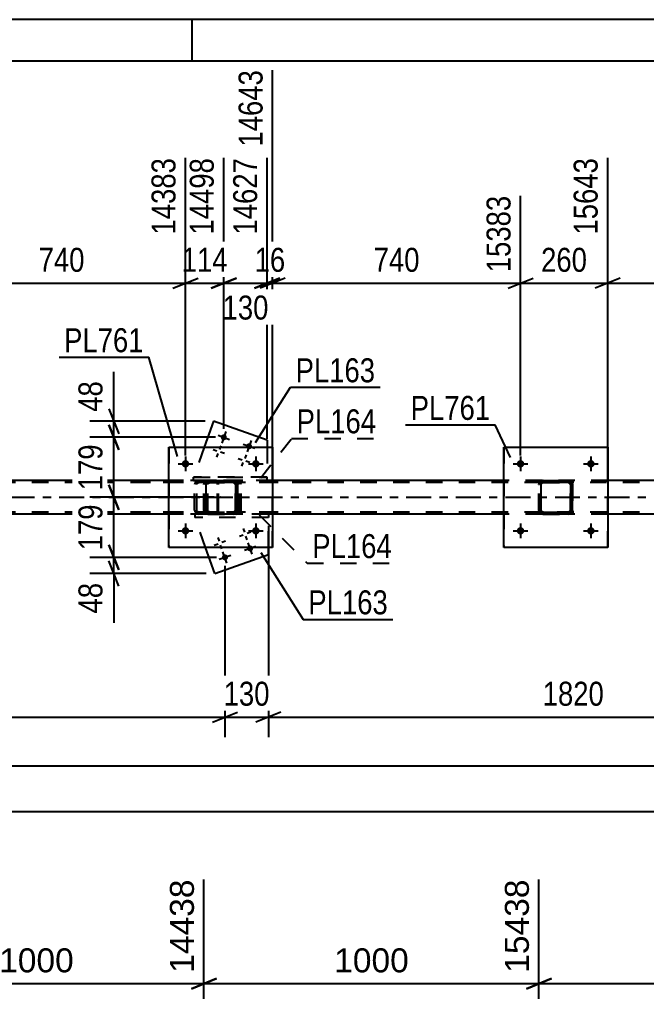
# Model space of a CAD drawing. Header units: millimetres. Extents: x -57 to 784, y -422 to 172.
# Drawn here: x 553.3 to 628.2, y 55.6 to 171.6 of the extents above; entities that cross this region are included whole.
import ezdxf

# ---------------------------------------------------------------- set-up
doc = ezdxf.new("R2010")
doc.units = ezdxf.units.MM
doc.linetypes.add('DXK_LINE_DOT2', pattern=[3.9198, 1.9599, -1.9599])
doc.linetypes.add('DXK_LINE_DOT3', pattern=[5.9187, 2.979, -0.9799, 0.9799, -0.9799])
doc.styles.add('Arial', font='ARIAL.TTF', dxfattribs={"height": 0.2})
doc.styles.add('Arial Narrow', font='ARIALN.TTF', dxfattribs={"height": 0.2})

# ---------------------------------------------------------------- blocks, each defined once
blk = doc.blocks.new('Unknown-122571766-1115')
at = {"color": 5, "linetype": 'Continuous'}
for p, q in [((783.89, 171.64), (-57.11, 171.64)), ((573.89, 166.64), (573.89, 171.64)), ((778.89, 166.64), (-52.11, 166.64))]:
    blk.add_line(p, q, dxfattribs=at)
blk = doc.blocks.new('Bolt-122571766-5459 - 5456')
at = {"linetype": 'Continuous'}
for points in [[(572.67, 118.59), (572.68, 118.68), (572.71, 118.77), (572.75, 118.85), (572.82, 118.91), (572.89, 118.97), (572.97, 119.01), (573.06, 119.03), (573.16, 119.03), (573.25, 119.01), (573.33, 118.97), (573.41, 118.91), (573.47, 118.85), (573.51, 118.77), (573.54, 118.68), (573.55, 118.59), (573.54, 118.5), (573.51, 118.41), (573.47, 118.33), (573.41, 118.26), (573.33, 118.21), (573.25, 118.17), (573.16, 118.15), (573.06, 118.15), (572.97, 118.17), (572.89, 118.21), (572.82, 118.26), (572.75, 118.33), (572.71, 118.41), (572.68, 118.5)], [(581.07, 118.59), (581.08, 118.68), (581.11, 118.77), (581.15, 118.85), (581.22, 118.91), (581.29, 118.97), (581.37, 119.01), (581.46, 119.03), (581.56, 119.03), (581.65, 119.01), (581.73, 118.97), (581.81, 118.91), (581.87, 118.85), (581.91, 118.77), (581.94, 118.68), (581.95, 118.59), (581.94, 118.5), (581.91, 118.41), (581.87, 118.33), (581.81, 118.26), (581.73, 118.21), (581.65, 118.17), (581.56, 118.15), (581.46, 118.15), (581.37, 118.17), (581.29, 118.21), (581.22, 118.26), (581.15, 118.33), (581.11, 118.41), (581.08, 118.5)]]:
    blk.add_hatch(color=1, dxfattribs=at).paths.add_polyline_path(points)
at = {"color": 1, "linetype": 'Continuous'}
for p, q in [((572.23, 118.59), (573.99, 118.59)), ((573.11, 119.47), (573.11, 117.71)), ((580.63, 118.59), (582.39, 118.59)), ((581.51, 119.47), (581.51, 117.71))]:
    blk.add_line(p, q, dxfattribs=at)
blk = doc.blocks.new('Bolt-122571766-5460 - 5456')
at = {"linetype": 'Continuous'}
for points in [[(572.67, 110.59), (572.68, 110.68), (572.71, 110.77), (572.75, 110.85), (572.82, 110.91), (572.89, 110.97), (572.97, 111.01), (573.06, 111.03), (573.16, 111.03), (573.25, 111.01), (573.33, 110.97), (573.41, 110.91), (573.47, 110.85), (573.51, 110.77), (573.54, 110.68), (573.55, 110.59), (573.54, 110.5), (573.51, 110.41), (573.47, 110.33), (573.41, 110.26), (573.33, 110.21), (573.25, 110.17), (573.16, 110.15), (573.06, 110.15), (572.97, 110.17), (572.89, 110.21), (572.82, 110.26), (572.75, 110.33), (572.71, 110.41), (572.68, 110.5)], [(581.07, 110.59), (581.08, 110.68), (581.11, 110.77), (581.15, 110.85), (581.22, 110.91), (581.29, 110.97), (581.37, 111.01), (581.46, 111.03), (581.56, 111.03), (581.65, 111.01), (581.73, 110.97), (581.81, 110.91), (581.87, 110.85), (581.91, 110.77), (581.94, 110.68), (581.95, 110.59), (581.94, 110.5), (581.91, 110.41), (581.87, 110.33), (581.81, 110.26), (581.73, 110.21), (581.65, 110.17), (581.56, 110.15), (581.46, 110.15), (581.37, 110.17), (581.29, 110.21), (581.22, 110.26), (581.15, 110.33), (581.11, 110.41), (581.08, 110.5)]]:
    blk.add_hatch(color=1, dxfattribs=at).paths.add_polyline_path(points)
at = {"color": 1, "linetype": 'Continuous'}
for p, q in [((573.11, 111.47), (573.11, 109.71)), ((581.51, 111.47), (581.51, 109.71)), ((572.23, 110.59), (573.99, 110.59)), ((580.63, 110.59), (582.39, 110.59))]:
    blk.add_line(p, q, dxfattribs=at)
blk = doc.blocks.new('Part-122571766-5461 - 5456')
at = {"color": 7, "linetype": 'DXK_LINE_DOT2'}
for p, q in [((575.31, 116.11), (575.34, 116.29)), ((575.35, 116.29), (575.31, 116.11)), ((575.31, 113.07), (575.31, 116.11)), ((575.31, 116.11), (575.31, 116.11)), ((575.31, 113.07), (575.31, 116.11)), ((575.55, 116.11), (575.57, 116.2)), ((575.56, 116.2), (575.55, 116.11)), ((575.55, 113.07), (575.55, 116.11)), ((575.55, 116.11), (575.55, 116.11)), ((575.55, 116.11), (575.55, 113.07)), ((575.62, 116.28), (575.56, 116.2)), ((575.57, 116.2), (575.62, 116.28)), ((575.6, 116.55), (575.79, 116.59)), ((575.79, 116.59), (575.61, 116.55)), ((575.62, 116.28), (575.7, 116.33)), ((575.69, 116.33), (575.62, 116.28)), ((575.79, 116.35), (575.69, 116.33)), ((575.7, 116.33), (575.79, 116.35)), ((575.79, 116.59), (578.83, 116.59)), ((575.79, 116.59), (575.79, 116.59)), ((575.79, 116.59), (578.83, 116.59)), ((575.79, 116.35), (578.83, 116.35)), ((575.79, 116.35), (575.79, 116.35)), ((578.83, 116.35), (575.79, 116.35)), ((578.83, 116.59), (578.83, 116.59)), ((578.83, 116.59), (579.01, 116.55)), ((579.01, 116.55), (578.83, 116.59)), ((578.83, 116.35), (578.83, 116.35)), ((578.83, 116.35), (578.92, 116.33)), ((578.92, 116.33), (578.83, 116.35)), ((578.92, 116.33), (578.92, 116.33)), ((578.92, 116.33), (579, 116.28)), ((579, 116.28), (578.92, 116.33)), ((579, 116.28), (579.05, 116.2)), ((579.05, 116.2), (579, 116.28)), ((579.05, 116.2), (579.07, 116.11)), ((579.07, 116.11), (579.05, 116.2)), ((579.07, 113.07), (579.07, 116.11)), ((579.07, 116.11), (579.07, 116.11)), ((579.07, 116.11), (579.07, 113.07)), ((579.27, 116.29), (579.31, 116.11)), ((579.31, 116.11), (579.27, 116.29)), ((579.31, 113.07), (579.31, 116.11)), ((579.31, 116.11), (579.31, 116.11)), ((579.31, 116.11), (579.31, 113.07)), ((575.31, 113.07), (575.31, 113.07)), ((575.34, 112.88), (575.31, 113.07)), ((575.31, 113.07), (575.35, 112.88)), ((575.55, 113.07), (575.55, 113.07)), ((575.57, 112.98), (575.55, 113.07)), ((575.55, 113.07), (575.56, 112.98)), ((575.56, 112.98), (575.62, 112.9)), ((575.62, 112.9), (575.57, 112.98)), ((575.6, 112.62), (575.61, 112.62)), ((575.79, 112.59), (575.6, 112.62)), ((575.61, 112.62), (575.79, 112.59)), ((575.7, 112.85), (575.62, 112.9)), ((575.62, 112.9), (575.69, 112.85)), ((575.69, 112.85), (575.79, 112.83)), ((575.79, 112.83), (575.7, 112.85)), ((575.79, 112.83), (578.83, 112.83)), ((575.79, 112.83), (575.79, 112.83)), ((575.79, 112.83), (578.83, 112.83)), ((575.79, 112.59), (578.83, 112.59)), ((575.79, 112.59), (575.79, 112.59)), ((575.79, 112.59), (578.83, 112.59)), ((578.92, 112.85), (578.83, 112.83)), ((578.83, 112.83), (578.92, 112.85)), ((578.83, 112.83), (578.83, 112.83)), ((579.01, 112.62), (578.83, 112.59)), ((578.83, 112.59), (579.01, 112.62)), ((578.83, 112.59), (578.83, 112.59)), ((579, 112.9), (578.92, 112.85)), ((578.92, 112.85), (579, 112.9)), ((579.05, 112.98), (579, 112.9)), ((579, 112.9), (579.05, 112.98)), ((579.07, 113.07), (579.05, 112.98)), ((579.05, 112.98), (579.07, 113.07)), ((579.07, 113.07), (579.07, 113.07)), ((579.31, 113.07), (579.27, 112.88)), ((579.27, 112.88), (579.31, 113.07)), ((579.31, 113.07), (579.31, 113.07))]:
    blk.add_line(p, q, dxfattribs=at)
at = {"color": 7, "linetype": 'DXK_LINE_DOT3'}
blk.add_line((577.31, 114.59), (577.3, 114.59), dxfattribs=at)
at = {"color": 7, "linetype": 'DXK_LINE_DOT2'}
for centre, start, end in [((575.79, 116.11), 112.5, 157.5), ((575.79, 116.11), 112.5, 157.5), ((578.83, 116.11), 22.5, 67.5), ((578.83, 116.11), 22.5, 67.5), ((575.79, 113.07), 202.5, 247.5), ((575.79, 113.07), 202.5, 247.5), ((578.83, 113.07), 292.5, 337.5), ((578.83, 113.07), 292.5, 337.5)]:
    blk.add_arc(centre, 0.48, start, end, dxfattribs=at)
blk = doc.blocks.new('Part-122571766-5536 - 5456')
at = {"color": 7, "linetype": 'DXK_LINE_DOT2'}
for p, q in [((576.78, 116.59), (567.37, 116.59)), ((576.78, 116.35), (567.37, 116.35)), ((574.22, 116.29), (574.19, 116.11)), ((574.19, 113.07), (574.19, 116.11)), ((574.44, 116.11), (574.46, 116.2)), ((574.44, 113.07), (574.44, 116.11)), ((574.46, 116.2), (574.51, 116.28)), ((574.69, 116.59), (574.5, 116.55)), ((574.51, 116.28), (574.59, 116.33)), ((574.59, 116.33), (574.69, 116.35)), ((575.5, 116.35), (575.5, 116.59)), ((576.88, 116.55), (576.78, 116.59)), ((576.78, 116.35), (576.83, 116.33)), ((576.83, 116.33), (576.88, 116.28)), ((576.97, 116.45), (576.88, 116.55)), ((576.88, 116.28), (576.9, 116.2)), ((576.9, 116.2), (576.92, 116.11)), ((576.92, 113.07), (576.92, 116.11)), ((577.03, 116.29), (576.97, 116.45)), ((577.05, 116.11), (577.03, 116.29)), ((577.05, 113.07), (577.05, 116.11)), ((576.78, 112.83), (567.37, 112.83)), ((576.78, 112.59), (567.37, 112.59)), ((574.19, 113.07), (574.22, 112.88)), ((574.46, 112.98), (574.44, 113.07)), ((574.51, 112.9), (574.46, 112.98)), ((574.5, 112.62), (574.69, 112.59)), ((574.59, 112.85), (574.51, 112.9)), ((574.69, 112.83), (574.59, 112.85)), ((575.5, 112.59), (575.5, 112.83)), ((576.83, 112.85), (576.78, 112.83)), ((576.78, 112.59), (576.88, 112.62)), ((576.88, 112.9), (576.83, 112.85)), ((576.9, 112.98), (576.88, 112.9)), ((576.88, 112.62), (576.97, 112.73)), ((576.92, 113.07), (576.9, 112.98)), ((576.97, 112.73), (577.03, 112.88)), ((577.03, 112.88), (577.05, 113.07))]:
    blk.add_line(p, q, dxfattribs=at)
for centre, start, end in [((574.67, 116.09), 111.1941, 156.1506), ((574.67, 113.08), 203.8494, 248.8059)]:
    blk.add_arc(centre, 0.492, start, end, dxfattribs=at)
blk = doc.blocks.new('Part-122571766-5542 - 5456')
at = {"color": 7, "linetype": 'DXK_LINE_DOT2'}
for p, q in [((575.54, 116.29), (575.5, 116.11)), ((575.5, 113.07), (575.5, 116.11)), ((575.76, 116.11), (575.78, 116.2)), ((575.76, 113.07), (575.76, 116.11)), ((575.78, 116.2), (575.83, 116.28)), ((576.01, 116.59), (575.82, 116.55)), ((575.83, 116.28), (575.92, 116.33)), ((575.92, 116.33), (576.01, 116.35)), ((587.79, 116.59), (576.01, 116.59)), ((587.79, 116.35), (576.01, 116.35)), ((579.44, 116.55), (579.25, 116.59)), ((579.25, 116.35), (579.35, 116.33)), ((579.35, 116.33), (579.43, 116.28)), ((579.43, 116.28), (579.49, 116.2)), ((579.49, 116.2), (579.5, 116.11)), ((579.5, 113.07), (579.5, 116.11)), ((579.76, 116.11), (579.72, 116.29)), ((579.76, 113.07), (579.76, 116.11)), ((575.5, 113.07), (575.54, 112.88)), ((575.78, 112.98), (575.76, 113.07)), ((575.83, 112.9), (575.78, 112.98)), ((575.82, 112.62), (576.01, 112.59)), ((575.92, 112.85), (575.83, 112.9)), ((576.01, 112.83), (575.92, 112.85)), ((587.79, 112.83), (576.01, 112.83)), ((587.79, 112.59), (576.01, 112.59)), ((579.35, 112.85), (579.25, 112.83)), ((579.25, 112.59), (579.44, 112.62)), ((579.43, 112.9), (579.35, 112.85)), ((579.49, 112.98), (579.43, 112.9)), ((579.5, 113.07), (579.49, 112.98)), ((579.72, 112.88), (579.76, 113.07))]:
    blk.add_line(p, q, dxfattribs=at)
for centre, start, end in [((575.99, 116.09), 110.7583, 155.68), ((579.27, 116.09), 24.32, 69.2417), ((575.99, 113.09), 204.32, 249.2417), ((579.27, 113.09), 290.7583, 335.68)]:
    blk.add_arc(centre, 0.496, start, end, dxfattribs=at)
blk = doc.blocks.new('Bolt-122571766-5481 - 5456')
at = {"linetype": 'Continuous'}
for points in [[(612.67, 118.59), (612.67, 118.68), (612.7, 118.77), (612.75, 118.85), (612.81, 118.91), (612.89, 118.97), (612.97, 119.01), (613.06, 119.03), (613.15, 119.03), (613.24, 119.01), (613.33, 118.97), (613.4, 118.91), (613.46, 118.85), (613.51, 118.77), (613.54, 118.68), (613.55, 118.59), (613.54, 118.5), (613.51, 118.41), (613.46, 118.33), (613.4, 118.26), (613.33, 118.21), (613.24, 118.17), (613.15, 118.15), (613.06, 118.15), (612.97, 118.17), (612.89, 118.21), (612.81, 118.26), (612.75, 118.33), (612.7, 118.41), (612.67, 118.5)], [(621.07, 118.59), (621.07, 118.68), (621.1, 118.77), (621.15, 118.85), (621.21, 118.91), (621.29, 118.97), (621.37, 119.01), (621.46, 119.03), (621.55, 119.03), (621.64, 119.01), (621.73, 118.97), (621.8, 118.91), (621.86, 118.85), (621.91, 118.77), (621.94, 118.68), (621.95, 118.59), (621.94, 118.5), (621.91, 118.41), (621.86, 118.33), (621.8, 118.26), (621.73, 118.21), (621.64, 118.17), (621.55, 118.15), (621.46, 118.15), (621.37, 118.17), (621.29, 118.21), (621.21, 118.26), (621.15, 118.33), (621.1, 118.41), (621.07, 118.5)]]:
    blk.add_hatch(color=1, dxfattribs=at).paths.add_polyline_path(points)
at = {"color": 1, "linetype": 'Continuous'}
for p, q in [((612.23, 118.59), (613.99, 118.59)), ((613.11, 119.47), (613.11, 117.71)), ((620.63, 118.59), (622.39, 118.59)), ((621.51, 119.47), (621.51, 117.71))]:
    blk.add_line(p, q, dxfattribs=at)
blk = doc.blocks.new('Bolt-122571766-5482 - 5456')
at = {"linetype": 'Continuous'}
for points in [[(612.67, 110.59), (612.67, 110.68), (612.7, 110.77), (612.75, 110.85), (612.81, 110.91), (612.89, 110.97), (612.97, 111.01), (613.06, 111.03), (613.15, 111.03), (613.24, 111.01), (613.33, 110.97), (613.4, 110.91), (613.46, 110.85), (613.51, 110.77), (613.54, 110.68), (613.55, 110.59), (613.54, 110.5), (613.51, 110.41), (613.46, 110.33), (613.4, 110.26), (613.33, 110.21), (613.24, 110.17), (613.15, 110.15), (613.06, 110.15), (612.97, 110.17), (612.89, 110.21), (612.81, 110.26), (612.75, 110.33), (612.7, 110.41), (612.67, 110.5)], [(621.07, 110.59), (621.07, 110.68), (621.1, 110.77), (621.15, 110.85), (621.21, 110.91), (621.29, 110.97), (621.37, 111.01), (621.46, 111.03), (621.55, 111.03), (621.64, 111.01), (621.73, 110.97), (621.8, 110.91), (621.86, 110.85), (621.91, 110.77), (621.94, 110.68), (621.95, 110.59), (621.94, 110.5), (621.91, 110.41), (621.86, 110.33), (621.8, 110.26), (621.73, 110.21), (621.64, 110.17), (621.55, 110.15), (621.46, 110.15), (621.37, 110.17), (621.29, 110.21), (621.21, 110.26), (621.15, 110.33), (621.1, 110.41), (621.07, 110.5)]]:
    blk.add_hatch(color=1, dxfattribs=at).paths.add_polyline_path(points)
at = {"color": 1, "linetype": 'Continuous'}
for p, q in [((613.11, 111.47), (613.11, 109.71)), ((621.51, 111.47), (621.51, 109.71)), ((612.23, 110.59), (613.99, 110.59)), ((620.63, 110.59), (622.39, 110.59))]:
    blk.add_line(p, q, dxfattribs=at)
blk = doc.blocks.new('Part-122571766-5693 - 5456')
at = {"color": 2, "linetype": 'Continuous'}
for p, q in [((571.11, 108.59), (571.11, 120.59)), ((571.11, 120.59), (571.11, 120.59)), ((571.11, 120.59), (583.51, 120.59)), ((583.51, 120.59), (583.51, 108.59)), ((571.11, 108.59), (571.11, 108.59)), ((583.51, 108.59), (571.11, 108.59))]:
    blk.add_line(p, q, dxfattribs=at)
at = {"color": 7, "linetype": 'DXK_LINE_DOT2'}
for p, q in [((571.11, 120.59), (571.11, 108.59)), ((571.11, 120.59), (571.11, 120.59)), ((583.51, 108.59), (583.51, 120.59)), ((571.11, 108.59), (571.11, 108.59))]:
    blk.add_line(p, q, dxfattribs=at)
blk = doc.blocks.new('Part-122571766-5687 - 5456')
at = {"color": 2, "linetype": 'Continuous'}
for p, q in [((611.11, 108.59), (611.11, 120.59)), ((611.11, 120.59), (611.11, 120.59)), ((611.11, 120.59), (623.51, 120.59)), ((623.51, 120.59), (623.51, 108.59)), ((611.11, 108.59), (611.11, 108.59)), ((623.51, 108.59), (611.11, 108.59))]:
    blk.add_line(p, q, dxfattribs=at)
at = {"color": 7, "linetype": 'DXK_LINE_DOT2'}
for p, q in [((611.11, 120.59), (611.11, 108.59)), ((611.11, 120.59), (611.11, 120.59)), ((623.51, 108.59), (623.51, 120.59)), ((611.11, 108.59), (611.11, 108.59))]:
    blk.add_line(p, q, dxfattribs=at)
blk = doc.blocks.new('Bolt-122571766-5554 - 5456')
at = {"linetype": 'Continuous'}
for points in [[(578.02, 121.63, -1), (577.34, 121.87, -1)], [(581.03, 120.56, -1), (580.35, 120.8, -1)]]:
    blk.add_hatch(color=1, dxfattribs=at).paths.add_polyline_path(points)
at = {"color": 1, "linetype": 'Continuous'}
for p, q in [((577, 121.99), (578.36, 121.51)), ((577.92, 122.43), (577.44, 121.07)), ((577.32, 120.74), (577.16, 120.28)), ((580.01, 120.92), (581.37, 120.44)), ((580.93, 121.36), (580.45, 120)), ((576.4, 120.3), (576.85, 120.14)), ((576.83, 119.38), (577, 119.83)), ((577.75, 119.82), (577.3, 119.98)), ((580.33, 119.67), (580.17, 119.21)), ((579.41, 119.23), (579.86, 119.07)), ((579.85, 118.31), (580.01, 118.76)), ((580.77, 118.75), (580.32, 118.91))]:
    blk.add_line(p, q, dxfattribs=at)
blk = doc.blocks.new('Part-122571766-5676 - 5456')
at = {"color": 7, "linetype": 'DXK_LINE_DOT2'}
for p, q in [((574.08, 116.59), (574.08, 116.99)), ((574.08, 116.99), (582.86, 116.99)), ((574.08, 116.59), (582.86, 116.59)), ((582.86, 116.59), (582.86, 116.99))]:
    blk.add_line(p, q, dxfattribs=at)
blk = doc.blocks.new('Part-122571766-5688 - 5456')
at = {"color": 7, "linetype": 'DXK_LINE_DOT2'}
for p, q in [((615.3, 116.11), (615.34, 116.29)), ((615.3, 116.11), (615.31, 116.11)), ((615.3, 113.07), (615.3, 116.11)), ((615.34, 116.29), (615.31, 116.11)), ((615.31, 113.07), (615.31, 116.11)), ((615.56, 116.2), (615.54, 116.11)), ((615.55, 116.11), (615.54, 116.11)), ((615.54, 116.11), (615.54, 113.07)), ((615.55, 116.11), (615.56, 116.2)), ((615.55, 113.07), (615.55, 116.11)), ((615.56, 116.2), (615.62, 116.28)), ((615.61, 116.28), (615.56, 116.2)), ((615.6, 116.55), (615.78, 116.59)), ((615.79, 116.59), (615.6, 116.55)), ((615.69, 116.33), (615.61, 116.28)), ((615.62, 116.28), (615.69, 116.33)), ((615.69, 116.33), (615.79, 116.35)), ((615.78, 116.35), (615.69, 116.33)), ((615.79, 116.59), (615.78, 116.59)), ((615.78, 116.59), (618.82, 116.59)), ((615.78, 116.35), (615.79, 116.35)), ((618.82, 116.35), (615.78, 116.35)), ((615.79, 116.59), (618.83, 116.59)), ((615.79, 116.35), (618.83, 116.35)), ((618.82, 116.59), (618.83, 116.59)), ((618.82, 116.59), (619, 116.55)), ((618.83, 116.35), (618.82, 116.35)), ((618.91, 116.33), (618.82, 116.35)), ((619.01, 116.55), (618.83, 116.59)), ((618.83, 116.35), (618.92, 116.33)), ((618.91, 116.33), (618.92, 116.33)), ((618.99, 116.28), (618.91, 116.33)), ((618.92, 116.33), (618.99, 116.28)), ((618.99, 116.28), (619.05, 116.2)), ((619.04, 116.2), (618.99, 116.28)), ((619.06, 116.11), (619.04, 116.2)), ((619.05, 116.2), (619.07, 116.11)), ((619.07, 116.11), (619.06, 116.11)), ((619.06, 116.11), (619.06, 113.07)), ((619.07, 113.07), (619.07, 116.11)), ((619.26, 116.29), (619.3, 116.11)), ((619.31, 116.11), (619.27, 116.29)), ((619.31, 116.11), (619.3, 116.11)), ((619.3, 116.11), (619.3, 113.07)), ((619.31, 113.07), (619.31, 116.11)), ((615.31, 113.07), (615.3, 113.07)), ((615.34, 112.88), (615.3, 113.07)), ((615.31, 113.07), (615.34, 112.88)), ((615.54, 113.07), (615.55, 113.07)), ((615.54, 113.07), (615.56, 112.98)), ((615.56, 112.98), (615.55, 113.07)), ((615.62, 112.9), (615.56, 112.98)), ((615.56, 112.98), (615.61, 112.9)), ((615.6, 112.62), (615.6, 112.62)), ((615.78, 112.59), (615.6, 112.62)), ((615.6, 112.62), (615.79, 112.59)), ((615.61, 112.9), (615.69, 112.85)), ((615.69, 112.85), (615.62, 112.9)), ((615.79, 112.83), (615.69, 112.85)), ((615.69, 112.85), (615.78, 112.83)), ((615.79, 112.83), (615.78, 112.83)), ((615.78, 112.83), (618.82, 112.83)), ((615.79, 112.59), (615.78, 112.59)), ((615.78, 112.59), (618.82, 112.59)), ((615.79, 112.83), (618.83, 112.83)), ((615.79, 112.59), (618.83, 112.59)), ((618.82, 112.83), (618.91, 112.85)), ((618.82, 112.83), (618.83, 112.83)), ((619, 112.62), (618.82, 112.59)), ((618.82, 112.59), (618.83, 112.59)), ((618.92, 112.85), (618.83, 112.83)), ((618.83, 112.59), (619.01, 112.62)), ((618.91, 112.85), (618.99, 112.9)), ((618.99, 112.9), (618.92, 112.85)), ((619.05, 112.98), (618.99, 112.9)), ((618.99, 112.9), (619.04, 112.98)), ((619.04, 112.98), (619.06, 113.07)), ((619.07, 113.07), (619.05, 112.98)), ((619.06, 113.07), (619.07, 113.07)), ((619.3, 113.07), (619.26, 112.88)), ((619.27, 112.88), (619.31, 113.07)), ((619.3, 113.07), (619.31, 113.07))]:
    blk.add_line(p, q, dxfattribs=at)
at = {"color": 7, "linetype": 'DXK_LINE_DOT3'}
blk.add_line((617.31, 114.59), (617.3, 114.59), dxfattribs=at)
at = {"color": 7, "linetype": 'DXK_LINE_DOT2'}
for centre, start, end in [((615.78, 116.11), 112.5, 157.5), ((615.79, 116.11), 112.5, 157.5), ((618.82, 116.11), 22.5, 67.5), ((618.83, 116.11), 22.5, 67.5), ((615.78, 113.07), 202.5, 247.5), ((615.79, 113.07), 202.5, 247.5), ((618.82, 113.07), 292.5, 337.5), ((618.83, 113.07), 292.5, 337.5)]:
    blk.add_arc(centre, 0.48, start, end, dxfattribs=at)
blk = doc.blocks.new('Part-122571766-5732 - 5456')
at = {"color": 7, "linetype": 'DXK_LINE_DOT2'}
for p, q in [((697.85, 116.35), (43.11, 116.35)), ((583.51, 116.59), (571.11, 116.59)), ((623.51, 116.59), (611.11, 116.59)), ((697.85, 112.83), (43.11, 112.83)), ((583.51, 112.59), (571.11, 112.59)), ((623.51, 112.59), (611.11, 112.59))]:
    blk.add_line(p, q, dxfattribs=at)
at = {"color": 2, "linetype": 'Continuous'}
for p, q in [((571.11, 116.59), (543.51, 116.59)), ((611.11, 116.59), (583.51, 116.59)), ((651.11, 116.59), (623.51, 116.59)), ((571.11, 112.59), (543.51, 112.59)), ((611.11, 112.59), (583.51, 112.59)), ((651.11, 112.59), (623.51, 112.59))]:
    blk.add_line(p, q, dxfattribs=at)
at = {"color": 7, "linetype": 'DXK_LINE_DOT3'}
blk.add_line((43.11, 114.59), (697.85, 114.59), dxfattribs=at)
blk = doc.blocks.new('Part-122571766-5743 - 5456')
at = {"color": 7, "linetype": 'DXK_LINE_DOT2'}
for p, q in [((583, 112.19), (574.22, 112.19)), ((575.49, 108.59), (574.22, 112.19)), ((583, 108.59), (583, 112.19))]:
    blk.add_line(p, q, dxfattribs=at)
at = {"color": 2, "linetype": 'Continuous'}
for p, q in [((576.59, 105.5), (575.49, 108.59)), ((583, 107.77), (583, 108.59)), ((576.59, 105.5), (583, 107.77))]:
    blk.add_line(p, q, dxfattribs=at)
blk = doc.blocks.new('Part-122571766-5748 - 5456')
at = {"color": 7, "linetype": 'DXK_LINE_DOT2'}
for p, q in [((583, 112.59), (574.22, 112.59)), ((574.22, 112.59), (574.22, 112.19)), ((583, 112.59), (583, 112.19)), ((583, 112.19), (574.22, 112.19))]:
    blk.add_line(p, q, dxfattribs=at)
blk = doc.blocks.new('Bolt-122571766-5749 - 5456')
at = {"linetype": 'Continuous'}
for points in [[(580.49, 108.37, -1), (581.17, 108.61, -1)], [(577.48, 107.3, -1), (578.16, 107.54, -1)]]:
    blk.add_hatch(color=1, dxfattribs=at).paths.add_polyline_path(points)
at = {"color": 1, "linetype": 'Continuous'}
for p, q in [((579.99, 110.87), (580.15, 110.42)), ((580.91, 110.43), (580.46, 110.27)), ((576.97, 109.8), (577.14, 109.35)), ((577.89, 109.36), (577.44, 109.2)), ((579.55, 109.95), (580, 110.11)), ((580.47, 109.51), (580.31, 109.96)), ((581.07, 107.81), (580.59, 109.17)), ((576.54, 108.88), (576.99, 109.04)), ((577.46, 108.44), (577.3, 108.89)), ((578.06, 106.74), (577.58, 108.1)), ((581.51, 108.73), (580.15, 108.25)), ((578.5, 107.66), (577.14, 107.18))]:
    blk.add_line(p, q, dxfattribs=at)
blk = doc.blocks.new('Part-122571766-5755 - 5456')
at = {"color": 2, "linetype": 'Continuous'}
for p, q in [((576.45, 123.67), (575.35, 120.59)), ((582.86, 121.4), (576.45, 123.67)), ((582.86, 121.4), (582.86, 120.59))]:
    blk.add_line(p, q, dxfattribs=at)
at = {"color": 7, "linetype": 'DXK_LINE_DOT2'}
for p, q in [((575.35, 120.59), (574.08, 116.99)), ((582.86, 120.59), (582.86, 116.99)), ((582.86, 116.99), (574.08, 116.99))]:
    blk.add_line(p, q, dxfattribs=at)
blk = doc.blocks.new('StraightDimension-122571766-4738 - 3505')
at = {"color": 7, "linetype": 'Continuous'}
for p, q in [((575.31, 17.64), (575.31, 68.95)), ((615.3, 16.31), (615.3, 68.95)), ((576.81, 57.13), (573.81, 55.93)), ((613.8, 55.93), (616.8, 57.13)), ((575.31, 56.53), (615.3, 56.53))]:
    blk.add_line(p, q, dxfattribs=at)
at = {"color": 0}
blk.add_wipeout([(600.36, 57.28), (600.36, 61.48), (590.26, 61.48), (590.26, 57.28)], dxfattribs=at)
at = {"color": 3, "style": 'Arial'}
blk.add_text('1000', height=2.865, dxfattribs=at).set_placement((590.86, 57.88))
at = {"color": 0, "linetype": 'Continuous'}
blk.add_wipeout([(614.7, 69.55), (610.5, 69.55), (610.5, 57.23), (614.7, 57.23)], dxfattribs=at)
at = {"color": 3, "linetype": 'Continuous', "style": 'Arial'}
blk.add_text('15438', height=2.865, rotation=90.0002, dxfattribs=at).set_placement((614.1, 57.83))
blk = doc.blocks.new('StraightDimension-122571766-4730 - 3505')
at = {"color": 7, "linetype": 'Continuous'}
for p, q in [((615.3, 16.31), (615.3, 68.95)), ((655.3, 15.16), (655.3, 68.95)), ((616.8, 57.13), (613.8, 55.93)), ((653.8, 55.93), (656.8, 57.13)), ((615.3, 56.53), (655.3, 56.53))]:
    blk.add_line(p, q, dxfattribs=at)
at = {"color": 0}
blk.add_wipeout([(640.35, 57.28), (640.35, 61.48), (630.26, 61.48), (630.26, 57.28)], dxfattribs=at)
at = {"color": 3, "style": 'Arial'}
blk.add_text('1000', height=2.865, dxfattribs=at).set_placement((630.86, 57.88))
at = {"color": 0, "linetype": 'Continuous'}
blk.add_wipeout([(654.7, 69.55), (650.5, 69.55), (650.5, 57.23), (654.7, 57.23)], dxfattribs=at)
at = {"color": 3, "linetype": 'Continuous', "style": 'Arial'}
blk.add_text('16438', height=2.865, rotation=90.0002, dxfattribs=at).set_placement((654.1, 57.83))
blk = doc.blocks.new('StraightDimension-122571766-4746 - 3505')
at = {"color": 7, "linetype": 'Continuous'}
for p, q in [((535.31, 16.34), (535.31, 68.95)), ((575.31, 17.64), (575.31, 68.95)), ((536.81, 57.13), (533.81, 55.93)), ((573.81, 55.93), (576.81, 57.13)), ((535.31, 56.53), (575.31, 56.53))]:
    blk.add_line(p, q, dxfattribs=at)
at = {"color": 0}
blk.add_wipeout([(560.36, 57.28), (560.36, 61.48), (550.26, 61.48), (550.26, 57.28)], dxfattribs=at)
at = {"color": 3, "style": 'Arial'}
blk.add_text('1000', height=2.865, dxfattribs=at).set_placement((550.86, 57.88))
at = {"color": 0, "linetype": 'Continuous'}
blk.add_wipeout([(574.71, 69.55), (570.51, 69.55), (570.51, 57.23), (574.71, 57.23)], dxfattribs=at)
at = {"color": 3, "linetype": 'Continuous', "style": 'Arial'}
blk.add_text('14438', height=2.865, rotation=90.0002, dxfattribs=at).set_placement((574.11, 57.83))
blk = doc.blocks.new('StraightDimension-122571766-5836 - 5456')
at = {"color": 7, "linetype": 'Continuous'}
for p, q in [((563.94, 116.09), (565.14, 113.09)), ((576.53, 114.59), (561.69, 114.59)), ((564.54, 107.42), (564.54, 114.59)), ((565.14, 105.92), (563.94, 108.92)), ((576.82, 107.42), (561.69, 107.42))]:
    blk.add_line(p, q, dxfattribs=at)
at = {"color": 0}
blk.add_wipeout([(563.79, 114.35), (559.59, 114.35), (559.59, 107.66), (563.79, 107.66)], dxfattribs=at)
at = {"color": 3, "style": 'Arial Narrow'}
blk.add_text('179', height=2.863, rotation=90.0002, dxfattribs=at).set_placement((563.19, 108.26))
blk = doc.blocks.new('StraightDimension-122571766-9000 - 5456')
at = {"color": 7, "linetype": 'Continuous'}
for p, q in [((583.51, 117.59), (583.51, 165.6)), ((613.11, 119.59), (613.11, 150.6)), ((585.01, 140.76), (582.01, 139.56)), ((611.61, 139.56), (614.61, 140.76)), ((583.51, 140.16), (613.11, 140.16))]:
    blk.add_line(p, q, dxfattribs=at)
at = {"color": 0}
blk.add_wipeout([(601.65, 140.91), (601.65, 145.11), (594.97, 145.11), (594.97, 140.91)], dxfattribs=at)
at = {"color": 3, "style": 'Arial Narrow'}
blk.add_text('740', height=2.863, dxfattribs=at).set_placement((595.57, 141.51))
at = {"color": 0, "linetype": 'Continuous'}
blk.add_wipeout([(612.51, 151.2), (608.31, 151.2), (608.31, 140.86), (612.51, 140.86)], dxfattribs=at)
at = {"color": 3, "linetype": 'Continuous', "style": 'Arial Narrow'}
blk.add_text('15383', height=2.863, rotation=90.0002, dxfattribs=at).set_placement((611.91, 141.46))
blk = doc.blocks.new('StraightDimension-122571766-6719 - 5456')
at = {"color": 7, "linetype": 'Continuous'}
blk.add_line((8.64, 77.08), (698.49, 77.08), dxfattribs=at)
blk = doc.blocks.new('StraightDimension-122571766-5942 - 5456')
at = {"color": 7, "linetype": 'Continuous'}
for p, q in [((583, 111.19), (583, 85.96)), ((655.82, 101.02), (655.82, 85.96)), ((584.5, 88.96), (581.5, 87.76)), ((583, 88.36), (655.82, 88.36)), ((654.32, 87.76), (657.32, 88.96))]:
    blk.add_line(p, q, dxfattribs=at)
at = {"color": 0}
blk.add_wipeout([(623.66, 89.11), (623.66, 93.31), (615.15, 93.31), (615.15, 89.11)], dxfattribs=at)
at = {"color": 3, "style": 'Arial Narrow'}
blk.add_text('1820', height=2.863, dxfattribs=at).set_placement((615.75, 89.71))
blk = doc.blocks.new('StraightDimension-122571766-5816 - 5456')
at = {"color": 7, "linetype": 'Continuous'}
for p, q in [((564.54, 123.67), (564.54, 129.58)), ((564.54, 123.67), (564.54, 129.58)), ((563.94, 125.17), (565.14, 122.17)), ((575.45, 123.67), (561.69, 123.67)), ((565.14, 120.25), (563.94, 123.25)), ((564.54, 121.75), (564.54, 123.67)), ((576.68, 121.75), (561.69, 121.75))]:
    blk.add_line(p, q, dxfattribs=at)
at = {"color": 0}
blk.add_wipeout([(563.79, 129.06), (559.59, 129.06), (559.59, 124.2), (563.79, 124.2)], dxfattribs=at)
at = {"color": 3, "style": 'Arial Narrow'}
blk.add_text('48', height=2.863, rotation=90.0002, dxfattribs=at).set_placement((563.19, 124.8))
blk = doc.blocks.new('StraightDimension-122571766-5826 - 5456')
at = {"color": 7, "linetype": 'Continuous'}
for p, q in [((563.94, 108.92), (565.14, 105.92)), ((576.82, 107.42), (561.69, 107.42)), ((565.14, 104), (563.94, 107)), ((564.54, 105.5), (564.54, 107.42)), ((575.59, 105.5), (561.69, 105.5)), ((564.54, 105.5), (564.54, 99.6)), ((564.54, 105.5), (564.54, 99.6))]:
    blk.add_line(p, q, dxfattribs=at)
at = {"color": 0}
blk.add_wipeout([(563.79, 104.98), (559.59, 104.98), (559.59, 100.12), (563.79, 100.12)], dxfattribs=at)
at = {"color": 3, "style": 'Arial Narrow'}
blk.add_text('48', height=2.863, rotation=90.0002, dxfattribs=at).set_placement((563.19, 100.72))
blk = doc.blocks.new('StraightDimension-122571766-5853 - 5456')
at = {"color": 7, "linetype": 'Continuous'}
for p, q in [((563.94, 123.25), (565.14, 120.25)), ((576.68, 121.75), (561.69, 121.75)), ((564.54, 114.59), (564.54, 121.75)), ((565.14, 113.09), (563.94, 116.09)), ((576.53, 114.59), (561.69, 114.59))]:
    blk.add_line(p, q, dxfattribs=at)
at = {"color": 0}
blk.add_wipeout([(563.79, 121.51), (559.59, 121.51), (559.59, 114.83), (563.79, 114.83)], dxfattribs=at)
at = {"color": 3, "style": 'Arial Narrow'}
blk.add_text('179', height=2.863, rotation=90.0002, dxfattribs=at).set_placement((563.19, 115.43))
blk = doc.blocks.new('StraightDimension-122571766-5924 - 5456')
at = {"color": 7, "linetype": 'Continuous'}
for p, q in [((577.82, 106.42), (577.82, 85.96)), ((9.28, 88.36), (577.82, 88.36)), ((576.32, 87.76), (579.32, 88.96))]:
    blk.add_line(p, q, dxfattribs=at)
blk = doc.blocks.new('StraightDimension-122571766-5934 - 5456')
at = {"color": 7, "linetype": 'Continuous'}
for p, q in [((583, 111.19), (583, 85.96)), ((577.82, 106.42), (577.82, 85.96)), ((576.32, 87.76), (579.32, 88.96)), ((577.82, 88.36), (583, 88.36)), ((584.5, 88.96), (581.5, 87.76))]:
    blk.add_line(p, q, dxfattribs=at)
at = {"color": 0}
blk.add_wipeout([(583.75, 89.11), (583.75, 93.31), (577.06, 93.31), (577.06, 89.11)], dxfattribs=at)
at = {"color": 3, "style": 'Arial Narrow'}
blk.add_text('130', height=2.863, dxfattribs=at).set_placement((577.66, 89.71))
blk = doc.blocks.new('StraightDimension-122571766-6068 - 5456')
at = {"color": 7, "linetype": 'Continuous'}
blk.add_line((9.28, 82.54), (697.85, 82.54), dxfattribs=at)
blk = doc.blocks.new('StraightDimension-122571766-8998 - 5456')
at = {"color": 7, "linetype": 'Continuous'}
for p, q in [((623.51, 117.59), (623.51, 155.1)), ((653.11, 119.59), (653.11, 150.6)), ((625.01, 140.76), (622.01, 139.56)), ((651.61, 139.56), (654.61, 140.76)), ((623.51, 140.16), (653.11, 140.16))]:
    blk.add_line(p, q, dxfattribs=at)
at = {"color": 0}
blk.add_wipeout([(641.65, 140.91), (641.65, 145.11), (634.96, 145.11), (634.96, 140.91)], dxfattribs=at)
at = {"color": 3, "style": 'Arial Narrow'}
blk.add_text('740', height=2.863, dxfattribs=at).set_placement((635.56, 141.51))
at = {"color": 0, "linetype": 'Continuous'}
blk.add_wipeout([(652.51, 151.2), (648.31, 151.2), (648.31, 140.86), (652.51, 140.86)], dxfattribs=at)
at = {"color": 3, "linetype": 'Continuous', "style": 'Arial Narrow'}
blk.add_text('16383', height=2.863, rotation=90.0002, dxfattribs=at).set_placement((651.91, 141.46))
blk = doc.blocks.new('StraightDimension-122571766-8999 - 5456')
at = {"color": 7, "linetype": 'Continuous'}
for p, q in [((623.51, 117.59), (623.51, 155.1)), ((613.11, 119.59), (613.11, 150.6)), ((611.61, 139.56), (614.61, 140.76)), ((625.01, 140.76), (622.01, 139.56)), ((613.11, 140.16), (623.51, 140.16))]:
    blk.add_line(p, q, dxfattribs=at)
at = {"color": 0}
blk.add_wipeout([(621.65, 140.91), (621.65, 145.11), (614.96, 145.11), (614.96, 140.91)], dxfattribs=at)
at = {"color": 3, "style": 'Arial Narrow'}
blk.add_text('260', height=2.863, dxfattribs=at).set_placement((615.56, 141.51))
at = {"color": 0, "linetype": 'Continuous'}
blk.add_wipeout([(622.91, 155.7), (618.71, 155.7), (618.71, 145.36), (622.91, 145.36)], dxfattribs=at)
at = {"color": 3, "linetype": 'Continuous', "style": 'Arial Narrow'}
blk.add_text('15643', height=2.863, rotation=90.0002, dxfattribs=at).set_placement((622.31, 145.96))
blk = doc.blocks.new('StraightDimension-122571766-9001 - 5456')
at = {"color": 7, "linetype": 'Continuous'}
for p, q in [((583.51, 117.59), (583.51, 165.6)), ((582.86, 121.59), (582.86, 155.1)), ((581.36, 139.56), (584.36, 140.76)), ((585.01, 140.76), (582.01, 139.56)), ((582.86, 140.16), (583.51, 140.16))]:
    blk.add_line(p, q, dxfattribs=at)
at = {"color": 0, "linetype": 'Continuous'}
blk.add_wipeout([(582.91, 166.2), (578.71, 166.2), (578.71, 155.86), (582.91, 155.86)], dxfattribs=at)
at = {"color": 3, "linetype": 'Continuous', "style": 'Arial Narrow'}
blk.add_text('14643', height=2.863, rotation=90.0002, dxfattribs=at).set_placement((582.31, 156.46))
at = {"color": 0}
blk.add_wipeout([(585.61, 140.91), (585.61, 145.11), (580.76, 145.11), (580.76, 140.91)], dxfattribs=at)
at = {"color": 3, "style": 'Arial Narrow'}
blk.add_text('16', height=2.863, dxfattribs=at).set_placement((581.36, 141.51))
blk = doc.blocks.new('StraightDimension-122571766-9002 - 5456')
at = {"color": 7, "linetype": 'Continuous'}
for p, q in [((577.68, 122.75), (577.68, 155.1)), ((582.86, 121.59), (582.86, 155.1)), ((576.18, 139.56), (579.18, 140.76)), ((584.36, 140.76), (581.36, 139.56)), ((577.68, 140.16), (582.86, 140.16))]:
    blk.add_line(p, q, dxfattribs=at)
at = {"color": 0, "linetype": 'Continuous'}
blk.add_wipeout([(582.26, 155.7), (578.06, 155.7), (578.06, 145.36), (582.26, 145.36)], dxfattribs=at)
at = {"color": 0}
blk.add_wipeout([(583.61, 135.21), (583.61, 139.41), (576.93, 139.41), (576.93, 135.21)], dxfattribs=at)
at = {"color": 3, "linetype": 'Continuous', "style": 'Arial Narrow'}
blk.add_text('14627', height=2.863, rotation=90.0002, dxfattribs=at).set_placement((581.66, 145.96))
at = {"color": 3, "style": 'Arial Narrow'}
blk.add_text('130', height=2.863, dxfattribs=at).set_placement((577.53, 135.81))
blk = doc.blocks.new('StraightDimension-122571766-9003 - 5456')
at = {"color": 7, "linetype": 'Continuous'}
for p, q in [((573.11, 119.59), (573.11, 155.1)), ((577.68, 122.75), (577.68, 155.1)), ((571.61, 139.56), (574.61, 140.76)), ((579.18, 140.76), (576.18, 139.56)), ((573.11, 140.16), (577.68, 140.16))]:
    blk.add_line(p, q, dxfattribs=at)
at = {"color": 0}
blk.add_wipeout([(578.74, 140.91), (578.74, 145.11), (572.05, 145.11), (572.05, 140.91)], dxfattribs=at)
at = {"color": 3, "style": 'Arial Narrow'}
blk.add_text('114', height=2.863, dxfattribs=at).set_placement((572.65, 141.51))
at = {"color": 0, "linetype": 'Continuous'}
blk.add_wipeout([(577.08, 155.7), (572.88, 155.7), (572.88, 145.36), (577.08, 145.36)], dxfattribs=at)
at = {"color": 3, "linetype": 'Continuous', "style": 'Arial Narrow'}
blk.add_text('14498', height=2.863, rotation=90.0002, dxfattribs=at).set_placement((576.48, 145.96))
blk = doc.blocks.new('StraightDimension-122571766-9004 - 5456')
at = {"color": 7, "linetype": 'Continuous'}
for p, q in [((543.51, 117.59), (543.51, 155.1)), ((573.11, 119.59), (573.11, 155.1)), ((545.01, 140.76), (542.01, 139.56)), ((571.61, 139.56), (574.61, 140.76)), ((543.51, 140.16), (573.11, 140.16))]:
    blk.add_line(p, q, dxfattribs=at)
at = {"color": 0, "linetype": 'Continuous'}
blk.add_wipeout([(572.51, 155.7), (568.31, 155.7), (568.31, 145.36), (572.51, 145.36)], dxfattribs=at)
at = {"color": 0}
blk.add_wipeout([(561.65, 140.91), (561.65, 145.11), (554.97, 145.11), (554.97, 140.91)], dxfattribs=at)
at = {"color": 3, "linetype": 'Continuous', "style": 'Arial Narrow'}
blk.add_text('14383', height=2.863, rotation=90.0002, dxfattribs=at).set_placement((571.91, 145.96))
at = {"color": 3, "style": 'Arial Narrow'}
blk.add_text('740', height=2.863, dxfattribs=at).set_placement((555.57, 141.51))
blk = doc.blocks.new('Mark-122571766-5689 - 5456')
at = {"color": 30, "linetype": 'Continuous'}
for p in [(558.01, 131.31), (572.14, 119.47)]:
    blk.add_line(p, (568.71, 131.31), dxfattribs=at)
at = {"color": 0}
blk.add_wipeout([(568.11, 131.91), (568.11, 134.91), (558.61, 134.91), (558.61, 131.91)], dxfattribs=at)
blk.add_wipeout([(568.11, 131.91), (568.11, 134.91), (558.61, 134.91), (558.61, 131.91)], dxfattribs=at)
at = {"color": 3, "style": 'Arial Narrow'}
blk.add_text('PL761', height=2.863, dxfattribs=at).set_placement((558.61, 131.91))
blk = doc.blocks.new('Mark-122571766-5751 - 5456')
at = {"color": 30, "linetype": 'Continuous'}
for p, q in [((581.47, 121.12), (585.65, 127.72)), ((585.65, 127.72), (596.35, 127.72))]:
    blk.add_line(p, q, dxfattribs=at)
at = {"color": 0}
blk.add_wipeout([(595.75, 128.32), (595.75, 131.32), (586.25, 131.32), (586.25, 128.32)], dxfattribs=at)
blk.add_wipeout([(595.75, 128.32), (595.75, 131.32), (586.25, 131.32), (586.25, 128.32)], dxfattribs=at)
at = {"color": 3, "style": 'Arial Narrow'}
blk.add_text('PL163', height=2.863, dxfattribs=at).set_placement((586.25, 128.32))
blk = doc.blocks.new('Mark-122571766-5672 - 5456')
at = {"color": 30, "linetype": 'DXK_LINE_DOT2'}
for p, q in [((582.1, 116.9), (585.77, 121.63)), ((585.77, 121.63), (596.48, 121.63))]:
    blk.add_line(p, q, dxfattribs=at)
at = {"color": 0}
blk.add_wipeout([(595.88, 122.23), (595.88, 125.23), (586.37, 125.23), (586.37, 122.23)], dxfattribs=at)
blk.add_wipeout([(595.88, 122.23), (595.88, 125.23), (586.37, 125.23), (586.37, 122.23)], dxfattribs=at)
at = {"color": 3, "style": 'Arial Narrow'}
blk.add_text('PL164', height=2.863, dxfattribs=at).set_placement((586.37, 122.23))
blk = doc.blocks.new('Mark-122571766-5683 - 5456')
at = {"color": 30, "linetype": 'Continuous'}
for p in [(599.39, 123.23), (611.92, 119.33)]:
    blk.add_line(p, (610.09, 123.23), dxfattribs=at)
at = {"color": 0}
blk.add_wipeout([(609.49, 123.83), (609.49, 126.83), (599.99, 126.83), (599.99, 123.83)], dxfattribs=at)
blk.add_wipeout([(609.49, 123.83), (609.49, 126.83), (599.99, 126.83), (599.99, 123.83)], dxfattribs=at)
at = {"color": 3, "style": 'Arial Narrow'}
blk.add_text('PL761', height=2.863, dxfattribs=at).set_placement((599.99, 123.83))
blk = doc.blocks.new('Mark-122571766-5739 - 5456')
at = {"color": 30, "linetype": 'Continuous'}
for p, q in [((582.11, 108.01), (587.17, 100.02)), ((587.17, 100.02), (597.87, 100.02))]:
    blk.add_line(p, q, dxfattribs=at)
at = {"color": 0}
blk.add_wipeout([(597.27, 100.62), (597.27, 103.62), (587.77, 103.62), (587.77, 100.62)], dxfattribs=at)
blk.add_wipeout([(597.27, 100.62), (597.27, 103.62), (587.77, 103.62), (587.77, 100.62)], dxfattribs=at)
at = {"color": 3, "style": 'Arial Narrow'}
blk.add_text('PL163', height=2.863, dxfattribs=at).set_placement((587.77, 100.62))
blk = doc.blocks.new('Mark-122571766-5744 - 5456')
at = {"color": 30, "linetype": 'DXK_LINE_DOT2'}
for p, q in [((581.9, 112.5), (587.64, 106.73)), ((587.64, 106.73), (598.34, 106.73))]:
    blk.add_line(p, q, dxfattribs=at)
at = {"color": 0}
blk.add_wipeout([(597.74, 107.33), (597.74, 110.33), (588.24, 110.33), (588.24, 107.33)], dxfattribs=at)
blk.add_wipeout([(597.74, 107.33), (597.74, 110.33), (588.24, 110.33), (588.24, 107.33)], dxfattribs=at)
at = {"color": 3, "style": 'Arial Narrow'}
blk.add_text('PL164', height=2.863, dxfattribs=at).set_placement((588.24, 107.33))

msp = doc.modelspace()

# ---------------------------------------------------------------- block references
for name in ['Unknown-122571766-1115', 'Part-122571766-5755 - 5456', 'Bolt-122571766-5554 - 5456', 'Part-122571766-5693 - 5456', 'Part-122571766-5687 - 5456', 'Bolt-122571766-5459 - 5456', 'Bolt-122571766-5481 - 5456', 'Part-122571766-5732 - 5456', 'Part-122571766-5536 - 5456', 'Part-122571766-5676 - 5456', 'Part-122571766-5461 - 5456', 'Part-122571766-5542 - 5456', 'Part-122571766-5688 - 5456', 'Part-122571766-5748 - 5456', 'Bolt-122571766-5460 - 5456', 'Part-122571766-5743 - 5456', 'Bolt-122571766-5482 - 5456', 'Bolt-122571766-5749 - 5456']:
    msp.add_blockref(name, (0, 0))

# ---------------------------------------------------------------- next in the draw order: block references
for name in ['StraightDimension-122571766-9000 - 5456', 'StraightDimension-122571766-8998 - 5456', 'StraightDimension-122571766-5816 - 5456', 'StraightDimension-122571766-5836 - 5456', 'StraightDimension-122571766-4738 - 3505']:
    msp.add_blockref(name, (0, 0))

# ---------------------------------------------------------------- next in the draw order: block references
for name in ['StraightDimension-122571766-9001 - 5456', 'StraightDimension-122571766-8999 - 5456', 'StraightDimension-122571766-5853 - 5456', 'StraightDimension-122571766-6719 - 5456', 'StraightDimension-122571766-4746 - 3505', 'StraightDimension-122571766-4730 - 3505']:
    msp.add_blockref(name, (0, 0))

# ---------------------------------------------------------------- next in the draw order: block references
for name in ['StraightDimension-122571766-9002 - 5456', 'Mark-122571766-5683 - 5456', 'StraightDimension-122571766-5942 - 5456', 'StraightDimension-122571766-5826 - 5456']:
    msp.add_blockref(name, (0, 0))

# ---------------------------------------------------------------- next in the draw order: block references
for name in ['StraightDimension-122571766-9003 - 5456', 'Mark-122571766-5751 - 5456', 'StraightDimension-122571766-5924 - 5456']:
    msp.add_blockref(name, (0, 0))

# ---------------------------------------------------------------- next in the draw order: block references
for name in ['StraightDimension-122571766-9004 - 5456', 'Mark-122571766-5672 - 5456', 'StraightDimension-122571766-5934 - 5456']:
    msp.add_blockref(name, (0, 0))

# ---------------------------------------------------------------- next in the draw order: block references
for name in ['Mark-122571766-5689 - 5456', 'StraightDimension-122571766-6068 - 5456']:
    msp.add_blockref(name, (0, 0))

# ---------------------------------------------------------------- next in the draw order: block references
msp.add_blockref('Mark-122571766-5739 - 5456', (0, 0))

# ---------------------------------------------------------------- next in the draw order: block references
msp.add_blockref('Mark-122571766-5744 - 5456', (0, 0))

doc.saveas('drawing.dxf')
